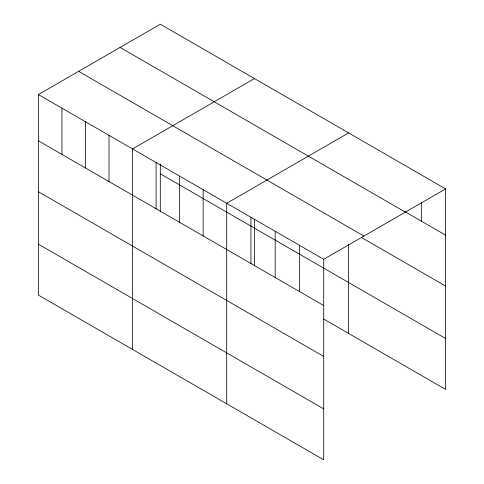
<?xml version="1.0" encoding="UTF-8"?>
<svg xmlns="http://www.w3.org/2000/svg" width="484" height="484" viewBox="0 0 484 484"><rect width="100%" height="100%" fill="white"/><g stroke="black" fill="none" stroke-linecap="round" stroke-linejoin="round"><path stroke-width="0.73" d="M38.405 94.574L323.699 259.291L323.699 459.8L38.405 295.089L38.405 94.574L160.301 24.2L445.595 188.911L445.595 389.426L323.754 319.077M254.451 78.553L132.549 148.933L132.549 349.442M348.595 132.912L226.7 203.286L226.7 403.795M323.699 259.291L445.595 188.911M404.751 211.569L445.595 235.145M120.074 47.426L405.368 212.137M78.632 71.354L363.926 236.065M361.36 237.426L445.595 286.056M160.301 173.798L445.595 338.51M38.405 140.814L323.699 305.525M38.405 191.724L323.699 356.436M38.405 244.178L323.699 408.889M421.346 202.506L421.346 221.146M348.595 244.293L348.595 333.422M299.451 245.291L299.451 291.525M275.196 231.292L275.196 277.526M254.451 219.161L254.451 265.589M250.948 217.286L250.948 263.52M203.159 189.698L203.159 235.932M179.624 176.109L179.624 222.344M160.301 164.058L160.301 211.98M156.09 162.521L156.09 208.755M109.015 135.345L109.015 181.579M85.48 121.756L85.48 167.99M61.94 108.168L61.94 154.402"/></g></svg>
